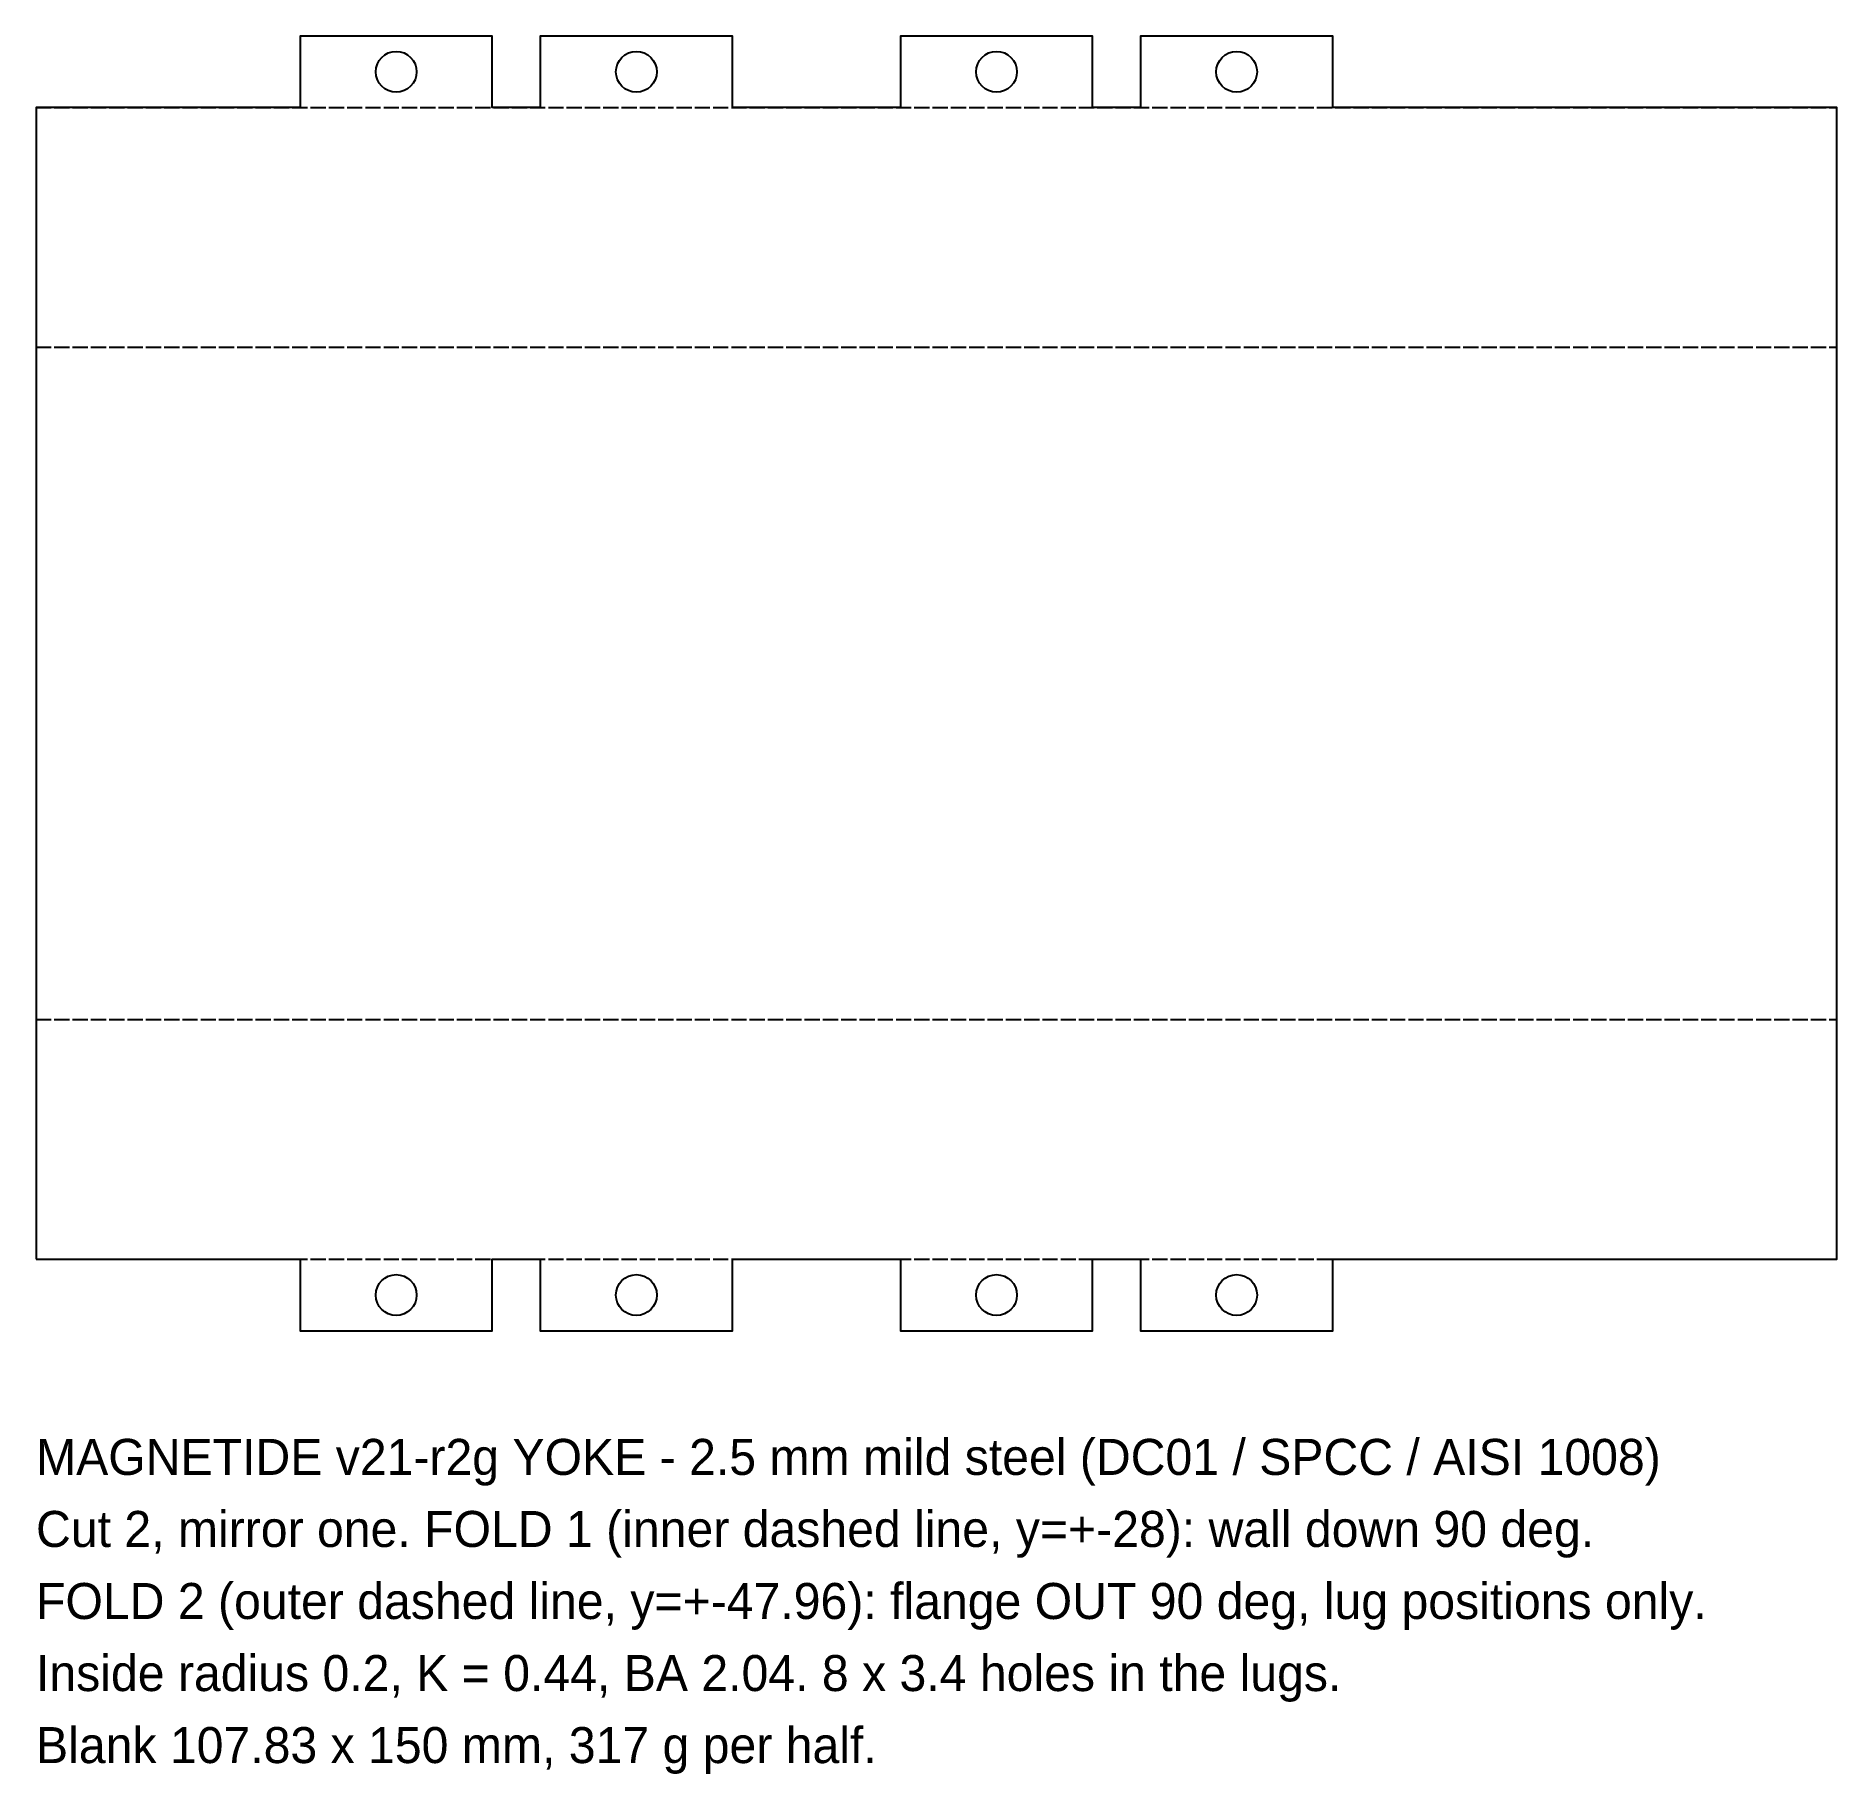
# Model space of a CAD drawing. Header units: millimetres. Extents: x 0 to 150, y -91 to 54.
import ezdxf

# ---------------------------------------------------------------- set-up
doc = ezdxf.new("R2010")
doc.units = ezdxf.units.MM
doc.linetypes.add('DASHED', pattern=[1.524, 1.27, -0.254])
for name, color, linetype in [('CUT', 1, 'CONTINUOUS'), ('FOLD', 5, 'DASHED'), ('NOTES', 3, 'CONTINUOUS')]:
    doc.layers.add(name, color=color, linetype=linetype)

msp = doc.modelspace()

# ---------------------------------------------------------------- linework, layer by layer
at = {"layer": 'CUT'}
msp.add_lwpolyline([(0, -47.958), (22, -47.958), (22, -53.916), (38, -53.916), (38, -47.958), (42, -47.958), (42, -53.916), (58, -53.916), (58, -47.958), (72, -47.958), (72, -53.916), (88, -53.916), (88, -47.958), (92, -47.958), (92, -53.916), (108, -53.916), (108, -47.958), (150, -47.958), (150, 47.958), (108, 47.958), (108, 53.916), (92, 53.916), (92, 47.958), (88, 47.958), (88, 53.916), (72, 53.916), (72, 47.958), (58, 47.958), (58, 53.916), (42, 53.916), (42, 47.958), (38, 47.958), (38, 53.916), (22, 53.916), (22, 47.958), (0, 47.958)], close=True, dxfattribs=at)
for centre in [(30, 50.937), (50, 50.937), (80, 50.937), (100, 50.937), (30, -50.937), (50, -50.937), (80, -50.937), (100, -50.937)]:
    msp.add_circle(centre, 1.7, dxfattribs=at)
at = {"layer": 'FOLD'}
for p, q in [((0, 47.958), (150, 47.958)), ((0, 28), (150, 28)), ((0, -28), (150, -28)), ((0, -47.958), (150, -47.958))]:
    msp.add_line(p, q, dxfattribs=at)

# ---------------------------------------------------------------- texts
at = {"layer": 'NOTES'}
for s, p in [('MAGNETIDE v21-r2g YOKE - 2.5 mm mild steel (DC01 / SPCC / AISI 1008)', (0, -65.916)), ('Cut 2, mirror one. FOLD 1 (inner dashed line, y=+-28): wall down 90 deg.', (0, -71.916)), ('FOLD 2 (outer dashed line, y=+-47.96): flange OUT 90 deg, lug positions only.', (0, -77.916)), ('Inside radius 0.2, K = 0.44, BA 2.04. 8 x 3.4 holes in the lugs.', (0, -83.916)), ('Blank 107.83 x 150 mm, 317 g per half.', (0, -89.916))]:
    msp.add_text(s, height=3, dxfattribs=at).set_placement(p)

doc.saveas('drawing.dxf')
